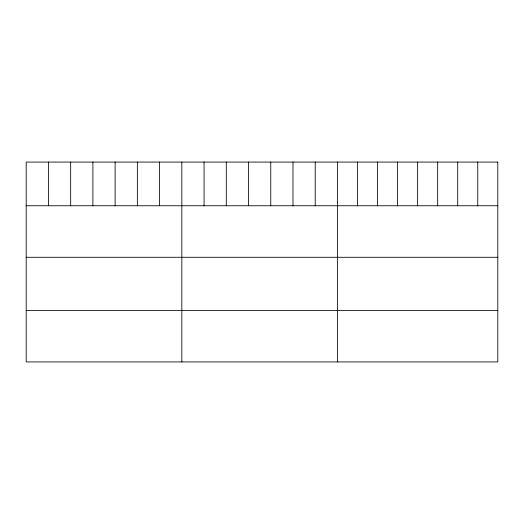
<?xml version="1.0" encoding="UTF-8"?>
<svg xmlns="http://www.w3.org/2000/svg" width="524" height="524" viewBox="0 0 524 524"><rect width="100%" height="100%" fill="white"/><g stroke="black" fill="none" stroke-linecap="round" stroke-linejoin="round"><path stroke-width="0.79" d="M26.2 205.749L497.8 205.749M26.2 257.284L497.8 257.284M26.2 310.385L497.8 310.385M477.757 162.073L477.757 205.749M457.714 162.073L457.714 205.749M437.671 162.073L437.671 205.749M417.628 162.073L417.628 205.749M397.585 162.073L397.585 205.749M377.542 162.073L377.542 205.749M357.499 162.073L357.499 205.749M337.456 162.073L337.456 361.927M315.225 162.073L315.225 205.749M292.988 162.073L292.988 205.749M270.757 162.073L270.757 205.749M248.527 162.073L248.527 205.749M226.296 162.073L226.296 205.749M204.059 162.073L204.059 205.749M181.828 162.073L181.828 361.927M159.597 162.073L159.597 205.749M137.36 162.073L137.36 205.749M115.129 162.073L115.129 205.749M92.899 162.073L92.899 205.749M70.668 162.073L70.668 205.749M48.431 162.073L48.431 205.749M497.8 162.073L26.2 162.073L26.2 361.927L497.8 361.927L497.8 162.073"/></g></svg>
